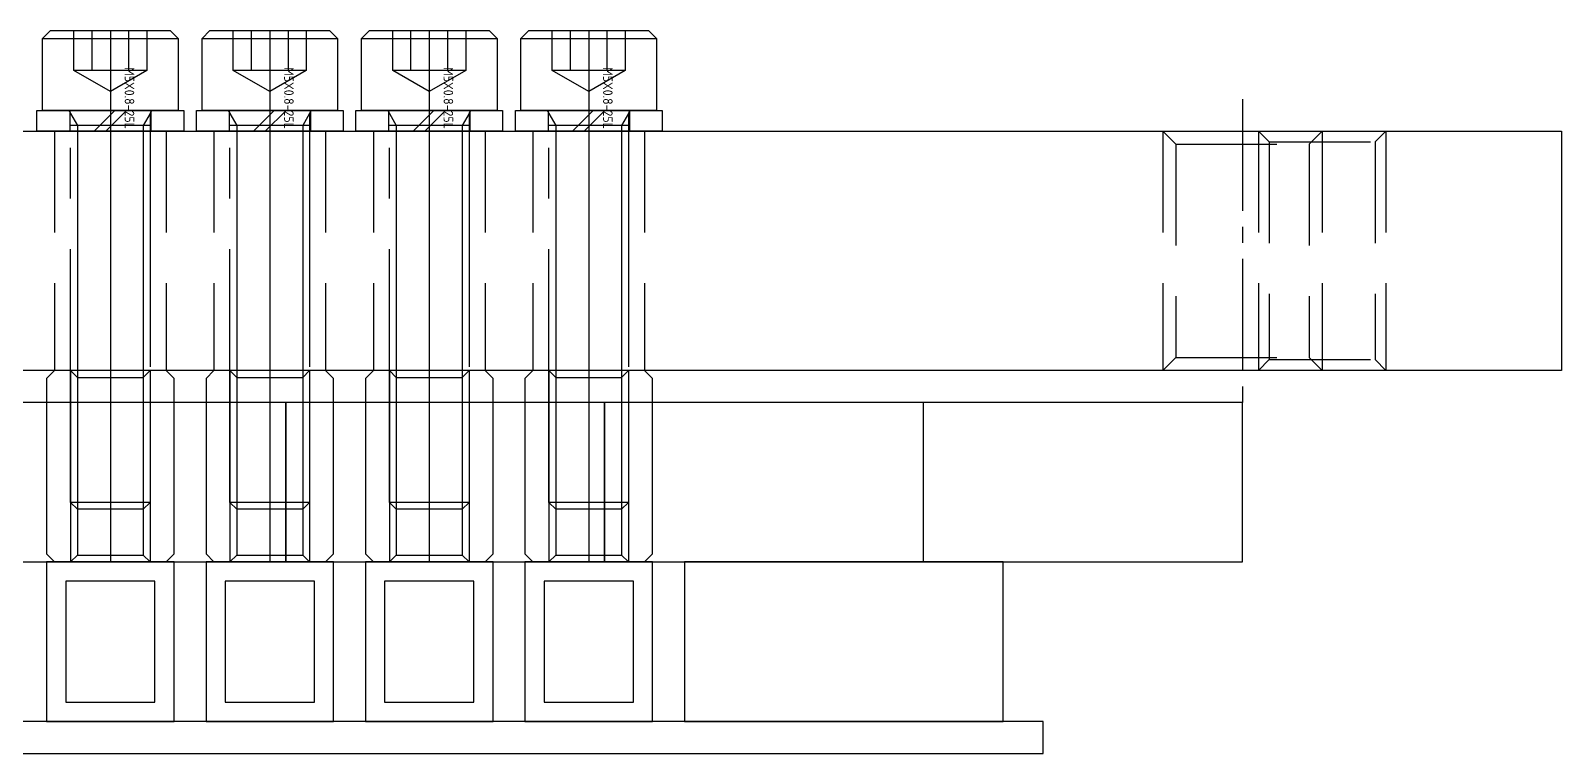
# Model space of a CAD drawing. Header units: millimetres. Extents: x 2584 to 14522, y 0 to 1456.
# Drawn here: x 5754.5 to 5850.5, y 352.1 to 397.4 of the extents above; entities that cross this region are included whole.
import ezdxf
from ezdxf.enums import TextEntityAlignment as Align

# ---------------------------------------------------------------- set-up
doc = ezdxf.new("R2010")
doc.units = ezdxf.units.MM
for name, pattern in [('CENTER', [50.8, 31.75, -6.35, 6.35, -6.35]), ('CENTER1', [10, 7, -1, 1, -1]), ('HIDDEN', [9.525, 6.35, -3.175]), ('PHANTOM2', [31.75, 15.875, -3.175, 3.175, -3.175, 3.175, -3.175])]:
    doc.linetypes.add(name, pattern=pattern)
doc.layers.add('CENTER', color=1, linetype='CENTER')
doc.layers.add('THIN', color=3, linetype='Continuous')
doc.styles.get("Standard").update_dxf_attribs({"font": 'ISOCP.SHX', "bigfont": 'WHGTXT.SHX'})

# ---------------------------------------------------------------- blocks, each defined once
blk = doc.blocks.new('A$C3062378F')
at = {"color": 6, "linetype": 'PHANTOM2'}
for p, q in [((0, 1.3), (0, -28.7)), ((-4.25, 0.8), (4.25, 0.8)), ((2.29, -1.2), (-2.29, -1.2)), ((-2.55, -3.7), (-2.55, -5)), ((-1.018, -5), (0.282, -3.7)), ((-0.282, -5), (1.018, -3.7)), ((0, -3.7), (0, -5)), ((2.55, -3.7), (2.55, -5)), ((2.5, -4.65), (-2.5, -4.65)), ((2.5, -28.267), (-2.5, -28.267))]:
    blk.add_line(p, q, dxfattribs=at)
for points in [[(-4.25, -3.7), (-4.25, 0.8), (-3.75, 1.3), (3.75, 1.3), (4.25, 0.8), (4.25, -3.7)], [(4.6, -3.7), (4.6, -5), (-4.6, -5), (-4.6, -3.7)]]:
    blk.add_lwpolyline(points, close=True, dxfattribs=at)
for points in [[(2.29, 1.3), (2.29, -1.2), (0, -2.522), (0, -2.522), (-2.29, -1.2), (-2.29, 1.3)], [(-1.145, -1.2), (-1.145, 1.3)], [(1.145, 1.3), (1.145, -1.2)], [(2.5, -3.9), (2.5, -28.267), (2.067, -28.7), (-2.067, -28.7), (-2.5, -28.267), (-2.5, -3.9)], [(-2.5, -3.9), (-2.067, -4.65), (-2.067, -28.7)], [(2.5, -3.9), (2.067, -4.65), (2.067, -28.7)]]:
    blk.add_lwpolyline(points, dxfattribs=at)
for points in [[(-2.7, -3.7, -0.414214), (-2.5, -3.9)], [(2.5, -3.9, -0.414214), (2.7, -3.7)]]:
    blk.add_lwpolyline(points, format="xyb", dxfattribs=at)
blk.add_text('M5X0.8-25L', height=0.6, rotation=270, dxfattribs=at).set_placement((1.2, -1), align=Align.MIDDLE_LEFT)
blk = doc.blocks.new('A$C71F01CA4')
at = {"color": 1, "linetype": 'CENTER1'}
for p, q in [((98, 17), (98, -2)), ((108, 17), (108, -2)), ((118, 17), (118, -2)), ((128, 17), (128, -2)), ((169, 17), (169, -2))]:
    blk.add_line(p, q, dxfattribs=at)
at = {"linetype": 'HIDDEN'}
for p, q in [((94.5, 15), (94.5, 0)), ((101.5, 15), (101.5, 0)), ((104.5, 15), (104.5, 0)), ((111.5, 15), (111.5, 0)), ((114.5, 15), (114.5, 0)), ((121.5, 15), (121.5, 0)), ((124.5, 15), (124.5, 0)), ((131.5, 15), (131.5, 0)), ((164, 15), (164, 0)), ((174, 15), (174, 0)), ((164.812, 14.188), (164.812, 0.812)), ((173.188, 14.188), (173.188, 0.812))]:
    blk.add_line(p, q, dxfattribs=at)
at = {"color": 250, "linetype": 'HIDDEN'}
for p, q in [((170, 15), (170, 0)), ((174, 15), (174, 0)), ((178, 15), (178, 0)), ((170.677, 14.323), (170.677, 0.677)), ((177.323, 14.323), (177.323, 0.677))]:
    blk.add_line(p, q, dxfattribs=at)
at = {"color": 2}
blk.add_lwpolyline([(-61, 15), (189, 15), (189, 0), (-61, 0)], close=True, dxfattribs=at)
at = {"linetype": 'HIDDEN'}
for points in [[(164, 15), (164.812, 14.188), (173.188, 14.188), (174, 15)], [(164, 0), (164.812, 0.812), (173.188, 0.812), (174, 0)]]:
    blk.add_lwpolyline(points, dxfattribs=at)
at = {"color": 250, "linetype": 'HIDDEN'}
for points in [[(170, 15), (170.677, 14.323), (177.323, 14.323), (178, 15)], [(170, 0), (170.677, 0.677), (177.323, 0.677), (178, 0)]]:
    blk.add_lwpolyline(points, dxfattribs=at)
blk = doc.blocks.new('A$C00D83928')
for p, q in [((-2.067, 11.567), (-2.067, 0.433)), ((2.067, 11.567), (2.067, 0.433))]:
    blk.add_line(p, q)
at = {"color": 1}
blk.add_lwpolyline([(-3.5, 0), (3.5, 0), (4, 0.5), (4, 11.5), (3.5, 12), (-3.5, 12), (-4, 11.5), (-4, 0.5)], close=True, dxfattribs=at)
for points in [[(-2.5, 12), (-2.067, 11.567), (2.067, 11.567), (2.5, 12)], [(-2.5, 0), (-2.067, 0.433), (2.067, 0.433), (2.5, 0)]]:
    blk.add_lwpolyline(points)
at = {"layer": 'CENTER'}
blk.add_line((0, 12), (0, 0), dxfattribs=at)
at = {"layer": 'THIN'}
for p, q in [((-2.5, 12), (-2.5, 0)), ((2.5, 12), (2.5, 0))]:
    blk.add_line(p, q, dxfattribs=at)
blk = doc.blocks.new('A$C5A5F0783')
at = {"color": 1}
for points in [[(126, -142), (118, -142), (118, -152), (126, -152)], [(136, -142), (128, -142), (128, -152), (136, -152)], [(146, -142), (138, -142), (138, -152), (146, -152)], [(156, -142), (148, -142), (148, -152), (156, -152)], [(124.8, -143.2), (119.2, -143.2), (119.2, -150.8), (124.8, -150.8)], [(134.8, -143.2), (129.2, -143.2), (129.2, -150.8), (134.8, -150.8)], [(144.8, -143.2), (139.2, -143.2), (139.2, -150.8), (144.8, -150.8)], [(154.8, -143.2), (149.2, -143.2), (149.2, -150.8), (154.8, -150.8)]]:
    blk.add_lwpolyline(points, close=True, dxfattribs=at)
for p in [(122, -142), (132, -142), (142, -142), (152, -142)]:
    blk.add_blockref('A$C00D83928', p)

msp = doc.modelspace()

# ---------------------------------------------------------------- linework, layer by layer
at = {"color": 252, "elevation": 0}
for points in [[(5730.502, 364.127), (5830.502, 364.127), (5830.502, 374.127), (5730.502, 374.127)], [(5750.502, 364.127), (5770.502, 364.127), (5770.502, 374.127), (5750.502, 374.127)], [(5770.502, 364.127), (5790.502, 364.127), (5790.502, 374.127), (5770.502, 374.127)], [(5790.502, 364.127), (5810.502, 364.127), (5810.502, 374.127), (5790.502, 374.127)], [(5795.502, 354.127), (5725.502, 354.127), (5725.502, 364.127), (5795.502, 364.127)], [(5795.502, 354.127), (5815.502, 354.127), (5815.502, 364.127), (5795.502, 364.127)]]:
    msp.add_lwpolyline(points, close=True, dxfattribs=at)
at = {"color": 2, "elevation": 0}
msp.add_lwpolyline([(5633.002, 354.127), (5633.002, 352.127), (5818.002, 352.127), (5818.002, 354.127)], close=True, dxfattribs=at)

# ---------------------------------------------------------------- block references
for name, p in [('A$C5A5F0783', (5637.502, 506.127, 0)), ('A$C3062378F', (5759.502, 396.127, 0)), ('A$C3062378F', (5769.502, 396.127, 0)), ('A$C3062378F', (5779.502, 396.127, 0)), ('A$C3062378F', (5789.502, 396.127, 0)), ('A$C71F01CA4', (5661.502, 376.127, 0))]:
    msp.add_blockref(name, p)

doc.saveas('drawing.dxf')
